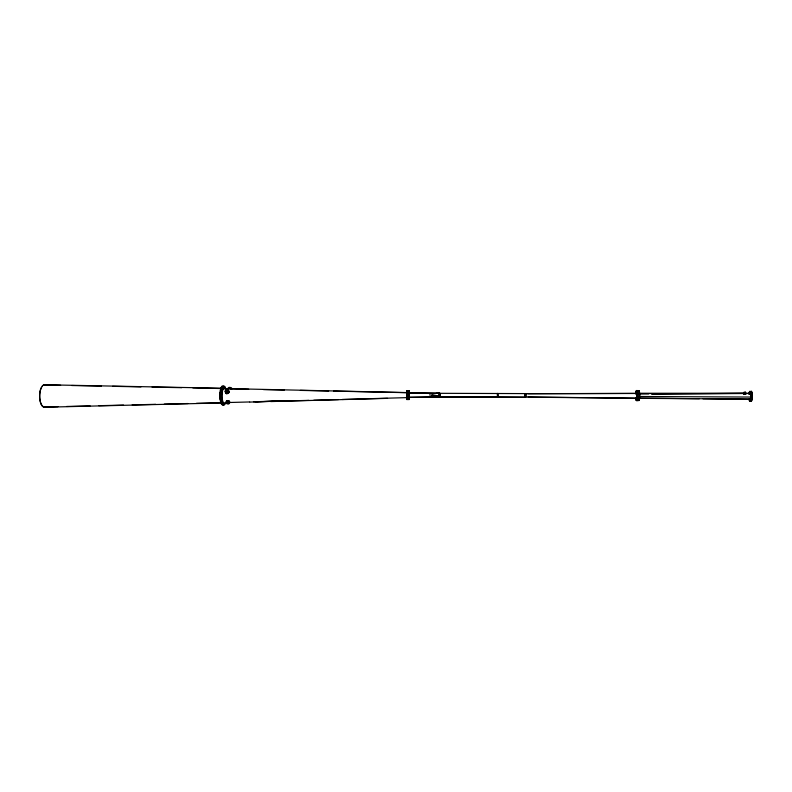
<?xml version="1.0" encoding="UTF-8"?>
<svg xmlns="http://www.w3.org/2000/svg" width="792" height="792" viewBox="0 0 792 792"><rect width="100%" height="100%" fill="white"/><g stroke="black" fill="none" stroke-linecap="round" stroke-linejoin="round"><path stroke-width="1.19" d="M497.416 394.515L497.386 397.168L439.916 396.96M524.908 395.901L524.918 394.624M525.225 395.248L525.165 396.525M229.056 392.05C225.433 386.011 224.037 398.208 229.056 392.05L228.73 391.268M436.016 393.367L439.629 393.238L439.659 396.96L429.927 396.841M497.435 396.129L497.425 397.03M497.386 394.535L497.435 393.456M497.663 396.663L497.653 396.129M497.96 396.139L497.94 397.198M439.491 394.604L439.6 396.94M407.969 398.831L409.127 398.673M407.989 391.654L409.098 391.357M497.653 396.643L497.653 397.198L497.653 393.466M497.96 393.466L497.97 397.168L524.868 397.307L524.878 396.485M524.908 396.495L524.878 395.901M497.396 396.643L497.416 397.198M639.639 397.317L639.669 394.802M439.55 394.931L439.56 394.297M439.679 394.307L439.788 396.871L439.837 396.376M408.801 396.792L409.118 392.525L409.266 393.01M525.037 396.94L525.037 393.594L439.768 393.317L439.748 394.119M526.225 397L526.205 393.594L526.234 394.149M636.154 392.089L636.194 391.971M636.629 400.039L636.273 399.554M636.402 400.277L636.263 399.722M636.936 393.802L637.006 393.436M636.431 393.822L636.639 393.357L637.035 396.861A5.039 0.624 -89.8 0 1 636.451 400.603L638.936 400.544A4.999 0.624 -89.8 0 0 639.629 396.832A4.999 0.624 -89.8 0 0 639.283 390.981L636.56 390.535A4.99 0.614 -89.8 0 0 635.907 393.584M638.303 393.753L638.233 393.406M637.57 400.356L637.639 400.603A4.999 0.624 -89.8 0 0 638.342 396.822L638.322 396.554M639.104 391.327L639.094 391.377M638.946 400.287L638.798 399.475M639.273 399.198L639.362 399.059M220.295 397.762L220.374 397.693M221.324 388.228L44.54 384.763M525.007 393.97L525.274 394.099M439.57 394.357L439.837 393.614M439.679 394.327L439.669 393.357M439.847 393.772L439.817 396.158M526.215 396.911L635.352 398.287M224.839 403.722L224.819 403.514M222.017 399.524L221.829 399.574M222.849 388.258L222.71 388.199M223.77 387.031L223.591 387.149M222.809 403.296L222.938 402.999M409.464 396.95L409.118 399.524L406.761 399.514L406.771 390.803L409.127 390.812L409.454 392.743M744.46 393.713L744.529 392.674L744.282 393.881M651.588 393.872L745.015 393.327L744.807 392.872A2.505 0.624 89.9 0 1 745.43 392.208L745.609 393.169L744.322 393.02M749.183 399.732L749.252 399.703M749.727 392.089L749.707 391.733M749.974 391.703L750.064 391.575M750.737 392.941L750.727 393.268M750.192 400.91L750.242 400.465M751.143 398.722A4.217 0.97 -89.7 0 1 750.598 400.386L750.588 400.108A3.871 0.891 -89.7 0 0 751.212 397.297M750.816 394.258L750.955 394.386M639.243 398.069L750.717 399.267A2.95 0.683 -89.7 0 0 751.262 398.396A2.831 0.653 -89.7 0 1 750.836 399.138L750.836 398.911M751.331 391.575L751.39 391.931M751.41 392.248L751.45 391.367L751.39 392.228M751.658 391.961L751.687 392.486M752.004 393.347L751.994 392.832M751.747 399.99L751.816 399.732M752.133 394.258L752.222 394.149M752.004 398.871L752.083 399.168M752.202 396.04L752.341 395.911A5.099 1.178 -89.7 0 1 750.885 401.267L750.836 401.267M439.342 396.178L439.233 396.95L408.325 397.455M439.659 393.248L439.55 395.861M439.689 396.574L439.6 393.555M220.245 392.357L220.206 392.466M221.592 387.407L221.562 387.506M439.332 396.238L439.233 396.881L408.296 397.228M222.106 400.891L222.215 400.712M223.126 387.308L223.275 387.367M222.443 402.188L222.572 402.059M224.68 386.981L224.631 387.565L224.7 387.06M223.74 404.346L223.908 404.177M224.215 404.029L224.285 403.88M225.245 402.692L225.106 402.742M220.572 400.722L220.582 401.336M221.621 396.059L221.79 395.891M221.641 394.119L221.829 394.07M221.8 392.466L221.948 392.198M221.671 397.752L221.671 397.861M222.314 389.337L222.502 389.288M636.57 391.228L636.54 391.367M636.877 392.159L636.857 392.525M637.055 394.941L636.996 394.901M439.59 393.862L439.61 393.297M439.699 396.792L439.59 396.703M439.877 393.792L440.015 393.614M440.015 396.406L439.877 396.594M408.256 393.693L408.306 392.981M744.252 394.178L744.569 392.882L745.015 393.327M745.262 392.535L744.747 393.713M744.817 394.228L744.856 393.594M409.127 390.812L409.118 399.524M639.629 397.247L639.461 398.376L639.55 397.841M409.276 397.049L409.127 397.812L408.84 396.812M408.286 393.357L408.345 392.753M408.316 393.079L439.233 393.297L439.233 396.95M229.462 402.98C231.274 398.673 222.77 401.485 227.839 402.445C231.799 402.871 227.68 398.98 226.205 401.227M231.71 388.318L231.551 389.387L231.007 388.941M228.066 403.831L228.314 402.227L229.502 401.95M749.638 394.129A3.871 0.891 -89.7 0 1 750.45 392.456L750.351 391.961M749.885 400.603L750.262 400.772M751.558 400.702L751.43 400.752M751.469 400.425L751.44 400.881M752.192 397.267L752.281 397.238M745.272 393L744.836 393.891A2.534 0.634 89.9 0 0 744.183 392.109A2.534 0.634 89.9 0 0 743.619 394.436M744.401 394.089L744.401 393.485M220.493 390.555L220.523 391.09L220.542 390.466M638.263 396.921L638.322 396.871A4.999 0.624 -89.8 0 0 638.005 390.971L637.837 390.535A4.999 0.624 -89.8 0 0 637.58 390.793M222.245 404.524L224.285 404.455L224.344 403.9M222.047 390.535L222.116 391.1L222.106 390.436M406.712 392.238L406.732 398.158M639.283 390.981L636.56 390.535A5.039 0.624 -89.8 0 0 635.917 394.307M636.451 400.603L636.214 400.089A5.039 0.624 -89.8 0 1 635.936 397.663M744.737 393.951L745.044 392.882L745.51 393.129M221.354 403.613C220.76 402.148 222.136 405.157 222.829 403.286M439.342 393.792L439.273 393.248L439.233 396.881M750.44 392.06L750.43 392.129A4.217 0.97 -89.7 0 0 749.569 393.931M749.777 400.623L749.875 401.039M750.935 397.703L750.994 397.307M408.147 399.039L407.979 399.524L407.989 390.803M744.074 393.159L743.777 393.594L744.797 393.04M744.173 392.743L745.401 393.149M221.79 403.673L221.78 404.286L221.8 403.653A8.346 2.188 -89.8 0 0 222.344 403.93M406.761 399.514L409.286 399.049M223.255 404.049L223.433 403.89A9.484 2.485 -89.8 0 1 219.909 395.614A9.484 2.485 -89.8 0 1 223.591 387.189L223.631 387.268M225.027 387.625L225.067 388.238L225.057 387.595M224.245 386.852L224.077 386.714A9.514 2.495 -89.8 0 0 220.671 395.693A9.514 2.495 -89.8 0 0 224.057 404.415M220.859 389.654L220.829 389.03L220.879 389.644A8.346 2.188 -89.8 0 1 221.344 388.337M636.798 391.03A5.039 0.624 -89.8 0 1 637.105 396.832L636.471 398.158M749.351 392.921L749.282 392.624M744.648 394.198L744.658 393M439.55 395.535L431.719 395.96M221.8 386.407L221.869 387.516M224.156 386.605L224.057 387.001M408.405 397.802L408.266 396.94M220.087 394.327L220.117 394.307M432.977 395.97L436.006 395.495L432.066 394.941M227.591 390.733C220.909 394.743 233.68 394.287 227.185 389.783M274.339 401.158L253.598 401.772M278.121 400.93L284.001 400.584M274.606 401.376L284.041 400.861L249.876 402.088M228.294 402.227L226.68 401.99M228.67 402.514L249.648 401.96M255.816 401.792L279.249 401.158M285.417 401L308.86 400.366M313.79 400.237L338.461 399.574M342.164 399.475L406.306 397.643M270.735 401.564L387.536 398.346M44.382 407.019L57.984 406.682M66.637 406.474L90.13 405.91M98.792 405.692L123.512 405.098M132.175 404.88L155.668 404.316M164.32 404.098L187.813 403.534M196.465 403.326L221.196 402.722M44.382 407.237L221.196 402.95M635.323 393.367L526.225 393.792M528.076 393.634L635.422 393.485M745.015 393.426L651.836 393.99M639.203 393.951L648.727 393.931M639.411 393.367L750.856 393.377M639.411 393.485L750.846 393.495A2.831 0.653 -89.7 0 1 751.252 394.297A2.95 0.683 -89.7 0 0 750.737 393.386M406.603 391.268L408.959 391.278M750.192 393.763L748.915 393.931A5.059 1.158 -89.7 0 1 750.628 392.228A5.059 1.158 -89.7 0 1 750.747 399.831A5.059 1.158 -89.7 0 1 749.004 399.435M409.296 393.218L411.731 393.228M639.669 396.485L751.44 397.059M439.273 396.832L525.225 397.138M408.009 398.505L408.118 399.267M699.316 398.742L639.451 398.336M702.989 398.772L750.776 399.128M528.066 397.198L635.451 398.178M44.54 384.981L60.608 385.298M71.735 385.516L101.396 386.1M112.523 386.318L140.946 386.882M152.074 387.1L181.734 387.684M192.852 387.902L221.186 388.545L221.206 387.902L221.215 388.506M406.217 392.565L222.839 388.496A7.306 1.911 -89.8 0 1 223.651 388.397M222.849 388.714L248.688 389.278M263.459 389.595L284.377 390.05M300.376 390.397L328.68 391.01M333.61 391.109L406.217 392.683M439.213 393.248L408.504 392.723M429.472 394.911L434.59 395.485M745.421 392.218L745.44 392.218A2.505 0.624 89.9 0 1 745.886 393.99M639.025 390.545L639.104 390.605A4.999 0.624 -89.8 0 0 638.718 391.278M406.771 390.803L407.019 391.674M222.443 389.05L222.314 389.436M439.253 393.307L439.342 394.109M639.599 394.931L639.609 394.079M639.52 393.584L639.599 394.168M439.956 393.307L440.035 394.07M745.658 393.594L745.727 394.168M750.717 399.039L750.707 398.861A3.871 0.891 -89.7 0 0 750.529 393.258A3.92 0.901 -89.7 0 0 749.202 394.099M524.858 393.594L524.888 394.634M525.007 397.119L525.175 394.604M439.59 396.614L439.669 395.545M439.669 395.842L439.57 396.386M408.098 398.505L408.058 399.297M525.175 394.06L525.284 394.624M439.659 394.921L439.55 395.564M42.115 386.169A11.236 4.811 -89.7 0 1 45.788 385.199M45.629 406.85A11.236 4.811 -89.7 0 1 40.204 401.554A11.236 4.811 -89.7 0 1 41.095 387.932M43.312 385.308A11.019 4.722 -89.7 0 1 45.758 385.407M45.609 406.633A11.019 4.722 -89.7 0 1 40.026 400.138A11.019 4.722 -89.7 0 1 42.164 386.367M221.136 390.337A7.326 1.921 -89.8 0 1 221.552 389.189M751.073 392.129A4.207 0.97 -89.7 0 1 751.836 393.307M751.945 393.891A4.207 0.97 -89.7 0 1 751.974 398.416A4.207 0.97 -89.7 0 1 751.044 400.514M750.776 392.476A4.217 0.97 -89.7 0 1 751.242 394.495M750.262 400.524A4.217 0.97 -89.7 0 1 749.935 400.148M749.885 394.248A2.95 0.673 -89.7 0 1 750.816 394.099L750.826 394.178A2.95 0.673 -89.7 0 1 750.885 398.138A2.95 0.673 -89.7 0 1 749.965 398.742M750.311 394.248A2.95 0.683 -89.7 0 1 750.509 393.654M750.737 391.664A5.099 1.178 -89.7 0 1 752.37 395.881M749.252 394.129A3.871 0.891 -89.7 0 1 750.529 393.258A3.92 0.901 -89.7 0 1 750.588 398.901A3.92 0.901 -89.7 0 1 749.282 399.099A3.871 0.891 -89.7 0 0 750.628 398.871M750.45 392.456A3.871 0.891 -89.7 0 1 751.172 394.644M750.272 400.178A3.871 0.891 -89.7 0 1 749.727 399.069M636.728 390.971A4.99 0.614 -89.8 0 1 637.055 396.822A4.99 0.614 -89.8 0 1 636.382 400.534M636.204 400.148A4.99 0.614 -89.8 0 1 635.927 398.109M220.592 399.633A8.168 2.138 -89.8 0 1 220.414 393.386M220.562 399.633A8.177 2.148 -89.8 0 1 220.612 391.406M220.394 393.337A8.346 2.188 -89.8 0 0 220.582 399.722A8.346 2.188 -89.8 0 1 220.523 391.367M220.998 389.605A8.346 2.188 -89.8 0 1 221.463 388.298M221.562 398.336A7.088 1.851 -89.8 0 1 221.542 393.169M222.72 388.862A7.088 1.851 -89.8 0 1 223.334 388.506M223.473 402.841A7.306 1.911 -89.8 0 1 222.928 402.791M221.503 398.425A7.306 1.911 -89.8 0 1 221.473 393.287M222.097 389.892A7.306 1.911 -89.8 0 1 222.572 388.822M224.176 402.851A7.306 1.911 -89.8 0 1 222.077 395.357A7.306 1.911 -89.8 0 1 224.354 388.397M225.512 402.871A9.514 2.485 -89.8 0 1 222.116 402.138A9.514 2.485 -89.8 0 1 222.156 389.07A9.514 2.485 -89.8 0 1 225.562 388.288M228.442 388.615A1.812 0.891 8.6 0 1 229.571 387.387A1.812 0.891 8.6 0 1 231.739 388.625M220.225 395.96L220.225 395.96M220.453 399.475L220.433 399.514M221.037 402.306L221.017 402.346M220.889 402.197L220.889 402.197M222.067 386.862L222.067 386.862M220.077 395.842L220.077 395.842M220.146 397.653L220.156 397.574M220.305 399.366L220.325 399.277M407.959 391.03L407.88 391.812L407.959 391.03M221.879 403.465A8.168 2.138 -89.8 0 0 222.433 403.742A8.177 2.148 -89.8 0 1 221.849 403.475M221.453 388.456A8.168 2.138 -89.8 0 0 220.998 389.733A8.177 2.148 -89.8 0 1 221.423 388.446M226.591 403.544A1.832 0.871 8.5 0 0 229.492 403.286A1.832 0.871 8.5 0 0 226.997 402.069A1.832 0.871 8.5 0 0 226.591 403.544M226.156 392.664A1.742 1.435 -21.8 0 0 228.66 391.01A1.742 1.435 -21.8 0 0 226.047 390.129A1.742 1.435 -21.8 0 0 226.156 392.664M226.403 392.802A1.832 1.515 -21.8 0 0 228.7 390.733A1.832 1.515 -21.8 0 0 225.75 390.258A1.832 1.515 -21.8 0 0 226.403 392.802"/></g></svg>
